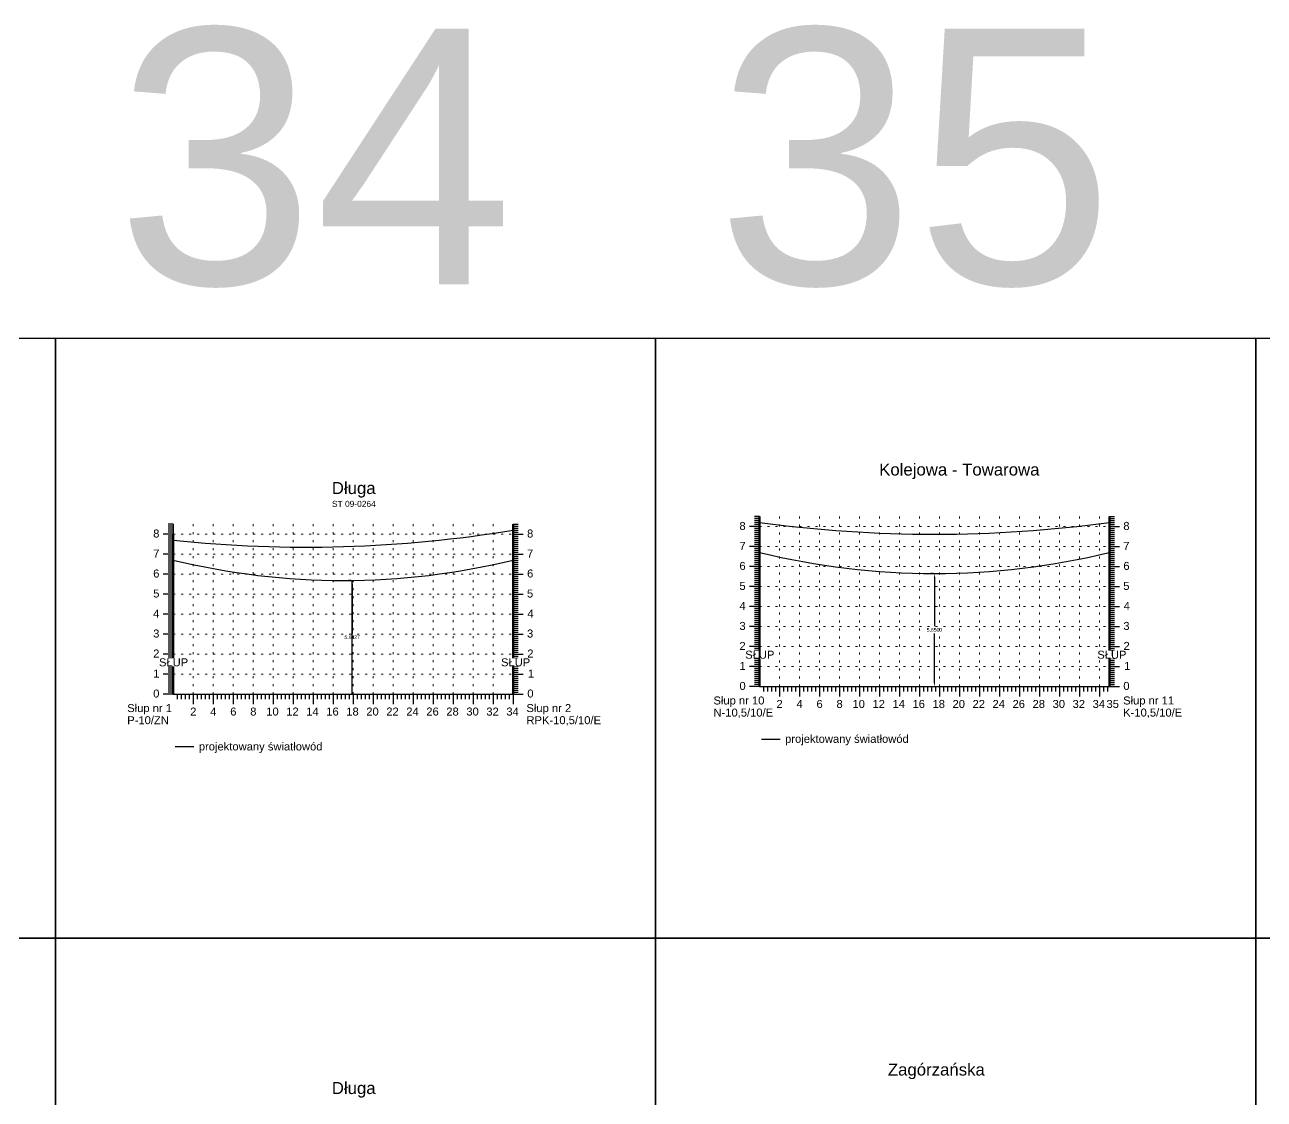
# Model space of a CAD drawing. Header units: metres. Extents: x -155 to 1812, y 681 to 886.
# Drawn here: x 683 to 745, y 822.5 to 876.2 of the extents above; entities that cross this region are included whole.
import ezdxf

# ---------------------------------------------------------------- set-up
doc = ezdxf.new("R2010")
doc.units = ezdxf.units.M
doc.header["$MEASUREMENT"] = 0
doc.linetypes.add('ACAD_ISO07W100', pattern=[3, 0, -3])
doc.layers.add('ramka', color=7, linetype='Continuous', plot=False)
doc.styles.get("Standard").update_dxf_attribs({"font": 'arial.ttf'})
doc.dimstyles.get("Standard").update_dxf_attribs({"dimtxt": 0.18, "dimasz": 0.18, "dimexe": 0.18, "dimexo": 0.0625, "dimgap": 0.09, "dimtad": 0, "dimtih": 1, "dimtoh": 1, "dimdec": 4, "dimzin": 0, "dimdsep": 46, "dimtxsty": 'Standard', "dimcen": 0.09, "dimadec": 0, "dimazin": 0, "dimtfac": 1, "dimtdec": 4, "dimtofl": 0, "dimtmove": 0, "dimatfit": 3, "dimfxl": 1, "dimtolj": 1, "dimtzin": 0, "dimarcsym": 0})

# ---------------------------------------------------------------- blocks, each defined once
blk = doc.blocks.new('*D206')
at = {"color": 0, "lineweight": -2}
for p, q in [((728.417, 848.751), (728.299, 848.751)), ((728.479, 848.571), (728.479, 846.108)), ((728.479, 843.281), (728.479, 845.744)), ((722.392, 843.101), (728.659, 843.101))]:
    blk.add_line(p, q, dxfattribs=at)
at = {"color": 0}
for points in [[(728.509, 848.571), (728.449, 848.571), (728.479, 848.751)], [(728.449, 843.281), (728.509, 843.281), (728.479, 843.101)]]:
    blk.add_solid(points, dxfattribs=at)
at = {"layer": 'Defpoints', "color": 0}
for p in [(728.479, 848.751), (722.329, 843.101), (728.479, 843.101)]:
    blk.add_point(p, dxfattribs=at)
at = {"color": 0, "lineweight": 25, "insert": (728.479, 845.926), "char_height": 0.18, "attachment_point": 5}
blk.add_mtext('\\A1;5.6500', dxfattribs=at)
blk = doc.blocks.new('*D277')
at = {"color": 0, "lineweight": -2}
for p, q in [((699.314, 848.404), (699.196, 848.404)), ((699.376, 848.224), (699.376, 845.744)), ((699.376, 842.901), (699.376, 845.381)), ((693.091, 842.721), (699.556, 842.721))]:
    blk.add_line(p, q, dxfattribs=at)
at = {"color": 0}
for points in [[(699.406, 848.224), (699.346, 848.224), (699.376, 848.404)], [(699.346, 842.901), (699.406, 842.901), (699.376, 842.721)]]:
    blk.add_solid(points, dxfattribs=at)
at = {"layer": 'Defpoints', "color": 0}
for p in [(699.376, 848.404), (693.029, 842.721), (699.376, 842.721)]:
    blk.add_point(p, dxfattribs=at)
at = {"color": 0, "lineweight": 25, "insert": (699.376, 845.563), "char_height": 0.18, "attachment_point": 5}
blk.add_mtext('\\A1;5.6827', dxfattribs=at)

msp = doc.modelspace()

# ---------------------------------------------------------------- linework, layer by layer
for p, q in [((690.42872, 851.22119), (690.17872, 851.22119)), ((690.42872, 851.22119), (690.42872, 842.72119)), ((707.42872, 851.22119), (707.42872, 842.72119)), ((707.42872, 851.22119), (707.67872, 851.22119)), ((719.72914, 851.6012), (719.47914, 851.6012)), ((719.72914, 851.5012), (719.47914, 851.5012)), ((719.72914, 851.4012), (719.47914, 851.4012)), ((719.72914, 851.3012), (719.47914, 851.3012)), ((719.72914, 851.2012), (719.47914, 851.2012)), ((719.72914, 851.6012), (719.72914, 843.1012)), ((737.22914, 851.6012), (737.22914, 843.1012)), ((737.22914, 851.6012), (737.47914, 851.6012)), ((737.22914, 851.5012), (737.47914, 851.5012)), ((737.22914, 851.4012), (737.47914, 851.4012)), ((737.22914, 851.3012), (737.47914, 851.3012)), ((737.22914, 851.2012), (737.47914, 851.2012)), ((690.42872, 850.72119), (689.92872, 850.72119)), ((690.42872, 850.72119), (689.92872, 850.72119)), ((690.42872, 851.12119), (690.17872, 851.12119)), ((690.42872, 851.02119), (690.17872, 851.02119)), ((690.42872, 850.92119), (690.17872, 850.92119)), ((690.42872, 850.82119), (690.17872, 850.82119)), ((690.42872, 850.62119), (690.17872, 850.62119)), ((690.42872, 850.52119), (690.17872, 850.52119)), ((707.42872, 851.12119), (707.67872, 851.12119)), ((707.42872, 851.02119), (707.67872, 851.02119)), ((707.42872, 850.92119), (707.67872, 850.92119)), ((707.42872, 850.82119), (707.67872, 850.82119)), ((707.42872, 850.72119), (707.92872, 850.72119)), ((707.42872, 850.72119), (707.92872, 850.72119)), ((707.42872, 850.62119), (707.67872, 850.62119)), ((707.42872, 850.52119), (707.67872, 850.52119)), ((719.72914, 851.1012), (719.22914, 851.1012)), ((719.72914, 851.1012), (719.22914, 851.1012)), ((719.72914, 851.0012), (719.47914, 851.0012)), ((719.72914, 850.9012), (719.47914, 850.9012)), ((719.72914, 850.8012), (719.47914, 850.8012)), ((719.72914, 850.7012), (719.47914, 850.7012)), ((719.72914, 850.6012), (719.47914, 850.6012)), ((737.22914, 851.1012), (737.72914, 851.1012)), ((737.22914, 851.1012), (737.72914, 851.1012)), ((737.22914, 851.0012), (737.47914, 851.0012)), ((737.22914, 850.9012), (737.47914, 850.9012)), ((737.22914, 850.8012), (737.47914, 850.8012)), ((737.22914, 850.7012), (737.47914, 850.7012)), ((737.22914, 850.6012), (737.47914, 850.6012)), ((690.42872, 850.42119), (690.17872, 850.42119)), ((690.42872, 850.32119), (690.17872, 850.32119)), ((690.42872, 850.22119), (690.17872, 850.22119)), ((690.42872, 850.12119), (690.17872, 850.12119)), ((690.42872, 850.02119), (690.17872, 850.02119)), ((690.42872, 849.92119), (690.17872, 849.92119)), ((707.42872, 850.42119), (707.67872, 850.42119)), ((707.42872, 850.32119), (707.67872, 850.32119)), ((707.42872, 850.22119), (707.67872, 850.22119)), ((707.42872, 850.12119), (707.67872, 850.12119)), ((707.42872, 850.02119), (707.67872, 850.02119)), ((707.42872, 849.92119), (707.67872, 849.92119)), ((719.72914, 850.1012), (719.22914, 850.1012)), ((719.72914, 850.1012), (719.22914, 850.1012)), ((719.72914, 850.5012), (719.47914, 850.5012)), ((719.72914, 850.4012), (719.47914, 850.4012)), ((719.72914, 850.3012), (719.47914, 850.3012)), ((719.72914, 850.2012), (719.47914, 850.2012)), ((719.72914, 850.0012), (719.47914, 850.0012)), ((719.72914, 849.9012), (719.47914, 849.9012)), ((737.22914, 850.5012), (737.47914, 850.5012)), ((737.22914, 850.4012), (737.47914, 850.4012)), ((737.22914, 850.3012), (737.47914, 850.3012)), ((737.22914, 850.2012), (737.47914, 850.2012)), ((737.22914, 850.1012), (737.72914, 850.1012)), ((737.22914, 850.1012), (737.72914, 850.1012)), ((737.22914, 850.0012), (737.47914, 850.0012)), ((737.22914, 849.9012), (737.47914, 849.9012)), ((690.42872, 849.72119), (689.92872, 849.72119)), ((690.42872, 849.72119), (689.92872, 849.72119)), ((690.42872, 849.82119), (690.17872, 849.82119)), ((690.42872, 849.62119), (690.17872, 849.62119)), ((690.42872, 849.52119), (690.17872, 849.52119)), ((690.42872, 849.42119), (690.17872, 849.42119)), ((690.42872, 849.32119), (690.17872, 849.32119)), ((707.42872, 849.82119), (707.67872, 849.82119)), ((707.42872, 849.72119), (707.92872, 849.72119)), ((707.42872, 849.72119), (707.92872, 849.72119)), ((707.42872, 849.62119), (707.67872, 849.62119)), ((707.42872, 849.52119), (707.67872, 849.52119)), ((707.42872, 849.42119), (707.67872, 849.42119)), ((707.42872, 849.32119), (707.67872, 849.32119)), ((719.72914, 849.8012), (719.47914, 849.8012)), ((719.72914, 849.7012), (719.47914, 849.7012)), ((719.72914, 849.6012), (719.47914, 849.6012)), ((719.72914, 849.5012), (719.47914, 849.5012)), ((719.72914, 849.4012), (719.47914, 849.4012)), ((719.72914, 849.3012), (719.47914, 849.3012)), ((737.22914, 849.8012), (737.47914, 849.8012)), ((737.22914, 849.7012), (737.47914, 849.7012)), ((737.22914, 849.6012), (737.47914, 849.6012)), ((737.22914, 849.5012), (737.47914, 849.5012)), ((737.22914, 849.4012), (737.47914, 849.4012)), ((737.22914, 849.3012), (737.47914, 849.3012)), ((690.42872, 848.72119), (689.92872, 848.72119)), ((690.42872, 848.72119), (689.92872, 848.72119)), ((690.42872, 849.22119), (690.17872, 849.22119)), ((690.42872, 849.12119), (690.17872, 849.12119)), ((690.42872, 849.02119), (690.17872, 849.02119)), ((690.42872, 848.92119), (690.17872, 848.92119)), ((690.42872, 848.82119), (690.17872, 848.82119)), ((707.42872, 849.22119), (707.67872, 849.22119)), ((707.42872, 849.12119), (707.67872, 849.12119)), ((707.42872, 849.02119), (707.67872, 849.02119)), ((707.42872, 848.92119), (707.67872, 848.92119)), ((707.42872, 848.82119), (707.67872, 848.82119)), ((707.42872, 848.72119), (707.92872, 848.72119)), ((707.42872, 848.72119), (707.92872, 848.72119)), ((719.72914, 849.1012), (719.22914, 849.1012)), ((719.72914, 849.1012), (719.22914, 849.1012)), ((719.72914, 849.2012), (719.47914, 849.2012)), ((719.72914, 849.0012), (719.47914, 849.0012)), ((719.72914, 848.9012), (719.47914, 848.9012)), ((719.72914, 848.8012), (719.47914, 848.8012)), ((719.72914, 848.7012), (719.47914, 848.7012)), ((737.22914, 849.2012), (737.47914, 849.2012)), ((737.22914, 849.1012), (737.72914, 849.1012)), ((737.22914, 849.1012), (737.72914, 849.1012)), ((737.22914, 849.0012), (737.47914, 849.0012)), ((737.22914, 848.9012), (737.47914, 848.9012)), ((737.22914, 848.8012), (737.47914, 848.8012)), ((737.22914, 848.7012), (737.47914, 848.7012)), ((690.42872, 848.62119), (690.17872, 848.62119)), ((690.42872, 848.52119), (690.17872, 848.52119)), ((690.42872, 848.42119), (690.17872, 848.42119)), ((690.42872, 848.32119), (690.17872, 848.32119)), ((690.42872, 848.22119), (690.17872, 848.22119)), ((690.42872, 848.12119), (690.17872, 848.12119)), ((707.42872, 848.62119), (707.67872, 848.62119)), ((707.42872, 848.52119), (707.67872, 848.52119)), ((707.42872, 848.42119), (707.67872, 848.42119)), ((707.42872, 848.32119), (707.67872, 848.32119)), ((707.42872, 848.22119), (707.67872, 848.22119)), ((707.42872, 848.12119), (707.67872, 848.12119)), ((719.72914, 848.1012), (719.22914, 848.1012)), ((719.72914, 848.1012), (719.22914, 848.1012)), ((719.72914, 848.6012), (719.47914, 848.6012)), ((719.72914, 848.5012), (719.47914, 848.5012)), ((719.72914, 848.4012), (719.47914, 848.4012)), ((719.72914, 848.3012), (719.47914, 848.3012)), ((719.72914, 848.2012), (719.47914, 848.2012)), ((737.22914, 848.6012), (737.47914, 848.6012)), ((737.22914, 848.5012), (737.47914, 848.5012)), ((737.22914, 848.4012), (737.47914, 848.4012)), ((737.22914, 848.3012), (737.47914, 848.3012)), ((737.22914, 848.2012), (737.47914, 848.2012)), ((737.22914, 848.1012), (737.72914, 848.1012)), ((737.22914, 848.1012), (737.72914, 848.1012)), ((690.42872, 847.72119), (689.92872, 847.72119)), ((690.42872, 847.72119), (689.92872, 847.72119)), ((690.42872, 848.02119), (690.17872, 848.02119)), ((690.42872, 847.92119), (690.17872, 847.92119)), ((690.42872, 847.82119), (690.17872, 847.82119)), ((690.42872, 847.62119), (690.17872, 847.62119)), ((690.42872, 847.52119), (690.17872, 847.52119)), ((690.42872, 847.42119), (690.17872, 847.42119)), ((707.42872, 848.02119), (707.67872, 848.02119)), ((707.42872, 847.92119), (707.67872, 847.92119)), ((707.42872, 847.82119), (707.67872, 847.82119)), ((707.42872, 847.72119), (707.92872, 847.72119)), ((707.42872, 847.72119), (707.92872, 847.72119)), ((707.42872, 847.62119), (707.67872, 847.62119)), ((707.42872, 847.52119), (707.67872, 847.52119)), ((707.42872, 847.42119), (707.67872, 847.42119)), ((719.72914, 848.0012), (719.47914, 848.0012)), ((719.72914, 847.9012), (719.47914, 847.9012)), ((719.72914, 847.8012), (719.47914, 847.8012)), ((719.72914, 847.7012), (719.47914, 847.7012)), ((719.72914, 847.6012), (719.47914, 847.6012)), ((719.72914, 847.5012), (719.47914, 847.5012)), ((737.22914, 848.0012), (737.47914, 848.0012)), ((737.22914, 847.9012), (737.47914, 847.9012)), ((737.22914, 847.8012), (737.47914, 847.8012)), ((737.22914, 847.7012), (737.47914, 847.7012)), ((737.22914, 847.6012), (737.47914, 847.6012)), ((737.22914, 847.5012), (737.47914, 847.5012)), ((690.42872, 847.32119), (690.17872, 847.32119)), ((690.42872, 847.22119), (690.17872, 847.22119)), ((690.42872, 847.12119), (690.17872, 847.12119)), ((690.42872, 847.02119), (690.17872, 847.02119)), ((690.42872, 846.92119), (690.17872, 846.92119)), ((690.42872, 846.82119), (690.17872, 846.82119)), ((707.42872, 847.32119), (707.67872, 847.32119)), ((707.42872, 847.22119), (707.67872, 847.22119)), ((707.42872, 847.12119), (707.67872, 847.12119)), ((707.42872, 847.02119), (707.67872, 847.02119)), ((707.42872, 846.92119), (707.67872, 846.92119)), ((707.42872, 846.82119), (707.67872, 846.82119)), ((719.72914, 847.1012), (719.22914, 847.1012)), ((719.72914, 847.1012), (719.22914, 847.1012)), ((719.72914, 847.4012), (719.47914, 847.4012)), ((719.72914, 847.3012), (719.47914, 847.3012)), ((719.72914, 847.2012), (719.47914, 847.2012)), ((719.72914, 847.0012), (719.47914, 847.0012)), ((719.72914, 846.9012), (719.47914, 846.9012)), ((719.72914, 846.8012), (719.47914, 846.8012)), ((737.22914, 847.4012), (737.47914, 847.4012)), ((737.22914, 847.3012), (737.47914, 847.3012)), ((737.22914, 847.2012), (737.47914, 847.2012)), ((737.22914, 847.1012), (737.72914, 847.1012)), ((737.22914, 847.1012), (737.72914, 847.1012)), ((737.22914, 847.0012), (737.47914, 847.0012)), ((737.22914, 846.9012), (737.47914, 846.9012)), ((737.22914, 846.8012), (737.47914, 846.8012)), ((690.42872, 846.72119), (689.92872, 846.72119)), ((690.42872, 846.72119), (689.92872, 846.72119)), ((690.42872, 846.62119), (690.17872, 846.62119)), ((690.42872, 846.52119), (690.17872, 846.52119)), ((690.42872, 846.42119), (690.17872, 846.42119)), ((690.42872, 846.32119), (690.17872, 846.32119)), ((690.42872, 846.22119), (690.17872, 846.22119)), ((707.42872, 846.72119), (707.92872, 846.72119)), ((707.42872, 846.72119), (707.92872, 846.72119)), ((707.42872, 846.62119), (707.67872, 846.62119)), ((707.42872, 846.52119), (707.67872, 846.52119)), ((707.42872, 846.42119), (707.67872, 846.42119)), ((707.42872, 846.32119), (707.67872, 846.32119)), ((707.42872, 846.22119), (707.67872, 846.22119)), ((719.72914, 846.7012), (719.47914, 846.7012)), ((719.72914, 846.6012), (719.47914, 846.6012)), ((719.72914, 846.5012), (719.47914, 846.5012)), ((719.72914, 846.4012), (719.47914, 846.4012)), ((719.72914, 846.3012), (719.47914, 846.3012)), ((719.72914, 846.2012), (719.47914, 846.2012)), ((737.22914, 846.7012), (737.47914, 846.7012)), ((737.22914, 846.6012), (737.47914, 846.6012)), ((737.22914, 846.5012), (737.47914, 846.5012)), ((737.22914, 846.4012), (737.47914, 846.4012)), ((737.22914, 846.3012), (737.47914, 846.3012)), ((737.22914, 846.2012), (737.47914, 846.2012)), ((690.42872, 845.72119), (689.92872, 845.72119)), ((690.42872, 845.72119), (689.92872, 845.72119)), ((690.42872, 846.12119), (690.17872, 846.12119)), ((690.42872, 846.02119), (690.17872, 846.02119)), ((690.42872, 845.92119), (690.17872, 845.92119)), ((690.42872, 845.82119), (690.17872, 845.82119)), ((690.42872, 845.62119), (690.17872, 845.62119)), ((707.42872, 846.12119), (707.67872, 846.12119)), ((707.42872, 846.02119), (707.67872, 846.02119)), ((707.42872, 845.92119), (707.67872, 845.92119)), ((707.42872, 845.82119), (707.67872, 845.82119)), ((707.42872, 845.72119), (707.92872, 845.72119)), ((707.42872, 845.72119), (707.92872, 845.72119)), ((707.42872, 845.62119), (707.67872, 845.62119)), ((719.72914, 846.1012), (719.22914, 846.1012)), ((719.72914, 846.1012), (719.22914, 846.1012)), ((719.72914, 846.0012), (719.47914, 846.0012)), ((719.72914, 845.9012), (719.47914, 845.9012)), ((719.72914, 845.8012), (719.47914, 845.8012)), ((719.72914, 845.7012), (719.47914, 845.7012)), ((719.72914, 845.6012), (719.47914, 845.6012)), ((737.22914, 846.1012), (737.72914, 846.1012)), ((737.22914, 846.1012), (737.72914, 846.1012)), ((737.22914, 846.0012), (737.47914, 846.0012)), ((737.22914, 845.9012), (737.47914, 845.9012)), ((737.22914, 845.8012), (737.47914, 845.8012)), ((737.22914, 845.7012), (737.47914, 845.7012)), ((737.22914, 845.6012), (737.47914, 845.6012)), ((690.42872, 845.52119), (690.17872, 845.52119)), ((690.42872, 845.42119), (690.17872, 845.42119)), ((690.42872, 845.32119), (690.17872, 845.32119)), ((690.42872, 845.22119), (690.17872, 845.22119)), ((690.42872, 845.12119), (690.17872, 845.12119)), ((690.42872, 845.02119), (690.17872, 845.02119)), ((707.42872, 845.52119), (707.67872, 845.52119)), ((707.42872, 845.42119), (707.67872, 845.42119)), ((707.42872, 845.32119), (707.67872, 845.32119)), ((707.42872, 845.22119), (707.67872, 845.22119)), ((707.42872, 845.12119), (707.67872, 845.12119)), ((707.42872, 845.02119), (707.67872, 845.02119)), ((719.72914, 845.1012), (719.22914, 845.1012)), ((719.72914, 845.1012), (719.22914, 845.1012)), ((719.72914, 845.5012), (719.47914, 845.5012)), ((719.72914, 845.4012), (719.47914, 845.4012)), ((719.72914, 845.3012), (719.47914, 845.3012)), ((719.72914, 845.2012), (719.47914, 845.2012)), ((719.72914, 845.0012), (719.47914, 845.0012)), ((737.22914, 845.5012), (737.47914, 845.5012)), ((737.22914, 845.4012), (737.47914, 845.4012)), ((737.22914, 845.3012), (737.47914, 845.3012)), ((737.22914, 845.2012), (737.47914, 845.2012)), ((737.22914, 845.1012), (737.72914, 845.1012)), ((737.22914, 845.1012), (737.72914, 845.1012)), ((737.22914, 845.0012), (737.47914, 845.0012)), ((690.42872, 844.72119), (689.92872, 844.72119)), ((690.42872, 844.72119), (689.92872, 844.72119)), ((690.42872, 844.92119), (690.17872, 844.92119)), ((690.42872, 844.82119), (690.17872, 844.82119)), ((690.42872, 844.62119), (690.17872, 844.62119)), ((690.42872, 844.52119), (690.17872, 844.52119)), ((690.42872, 844.42119), (690.17872, 844.42119)), ((690.42872, 844.32119), (690.17872, 844.32119)), ((707.42872, 844.92119), (707.67872, 844.92119)), ((707.42872, 844.82119), (707.67872, 844.82119)), ((707.42872, 844.72119), (707.92872, 844.72119)), ((707.42872, 844.72119), (707.92872, 844.72119)), ((707.42872, 844.62119), (707.67872, 844.62119)), ((707.42872, 844.52119), (707.67872, 844.52119)), ((707.42872, 844.42119), (707.67872, 844.42119)), ((707.42872, 844.32119), (707.67872, 844.32119)), ((719.72914, 844.9012), (719.47914, 844.9012)), ((719.72914, 844.8012), (719.47914, 844.8012)), ((719.72914, 844.7012), (719.47914, 844.7012)), ((719.72914, 844.6012), (719.47914, 844.6012)), ((719.72914, 844.5012), (719.47914, 844.5012)), ((719.72914, 844.4012), (719.47914, 844.4012)), ((737.22914, 844.9012), (737.47914, 844.9012)), ((737.22914, 844.8012), (737.47914, 844.8012)), ((737.22914, 844.7012), (737.47914, 844.7012)), ((737.22914, 844.6012), (737.47914, 844.6012)), ((737.22914, 844.5012), (737.47914, 844.5012)), ((737.22914, 844.4012), (737.47914, 844.4012)), ((690.42872, 843.72119), (689.92872, 843.72119)), ((690.42872, 843.72119), (689.92872, 843.72119)), ((690.42872, 844.22119), (690.17872, 844.22119)), ((690.42872, 844.12119), (690.17872, 844.12119)), ((690.42872, 844.02119), (690.17872, 844.02119)), ((690.42872, 843.92119), (690.17872, 843.92119)), ((690.42872, 843.82119), (690.17872, 843.82119)), ((707.42872, 844.22119), (707.67872, 844.22119)), ((707.42872, 844.12119), (707.67872, 844.12119)), ((707.42872, 844.02119), (707.67872, 844.02119)), ((707.42872, 843.92119), (707.67872, 843.92119)), ((707.42872, 843.82119), (707.67872, 843.82119)), ((707.42872, 843.72119), (707.92872, 843.72119)), ((707.42872, 843.72119), (707.92872, 843.72119)), ((719.72914, 844.1012), (719.22914, 844.1012)), ((719.72914, 844.1012), (719.22914, 844.1012)), ((719.72914, 844.3012), (719.47914, 844.3012)), ((719.72914, 844.2012), (719.47914, 844.2012)), ((719.72914, 844.0012), (719.47914, 844.0012)), ((719.72914, 843.9012), (719.47914, 843.9012)), ((719.72914, 843.8012), (719.47914, 843.8012)), ((719.72914, 843.7012), (719.47914, 843.7012)), ((737.22914, 844.3012), (737.47914, 844.3012)), ((737.22914, 844.2012), (737.47914, 844.2012)), ((737.22914, 844.1012), (737.72914, 844.1012)), ((737.22914, 844.1012), (737.72914, 844.1012)), ((737.22914, 844.0012), (737.47914, 844.0012)), ((737.22914, 843.9012), (737.47914, 843.9012)), ((737.22914, 843.8012), (737.47914, 843.8012)), ((737.22914, 843.7012), (737.47914, 843.7012)), ((690.42872, 843.62119), (690.17872, 843.62119)), ((690.42872, 843.52119), (690.17872, 843.52119)), ((690.42872, 843.42119), (690.17872, 843.42119)), ((690.42872, 843.32119), (690.17872, 843.32119)), ((690.42872, 843.22119), (690.17872, 843.22119)), ((690.42872, 843.12119), (690.17872, 843.12119)), ((707.42872, 843.62119), (707.67872, 843.62119)), ((707.42872, 843.52119), (707.67872, 843.52119)), ((707.42872, 843.42119), (707.67872, 843.42119)), ((707.42872, 843.32119), (707.67872, 843.32119)), ((707.42872, 843.22119), (707.67872, 843.22119)), ((707.42872, 843.12119), (707.67872, 843.12119)), ((719.72914, 843.1012), (719.22914, 843.1012)), ((719.72914, 843.6012), (719.47914, 843.6012)), ((719.72914, 843.5012), (719.47914, 843.5012)), ((719.72914, 843.4012), (719.47914, 843.4012)), ((719.72914, 843.3012), (719.47914, 843.3012)), ((719.72914, 843.2012), (719.47914, 843.2012)), ((719.72914, 843.1012), (719.47914, 843.1012)), ((719.72914, 843.1012), (737.72914, 843.1012)), ((719.92914, 843.1012), (719.92914, 842.8512)), ((720.12914, 843.1012), (720.12914, 842.8512)), ((720.32914, 843.1012), (720.32914, 842.8512)), ((720.52914, 843.1012), (720.52914, 842.8512)), ((720.72914, 843.1012), (720.72914, 842.6012)), ((720.92914, 843.1012), (720.92914, 842.8512)), ((721.12914, 843.1012), (721.12914, 842.8512)), ((721.32914, 843.1012), (721.32914, 842.8512)), ((721.52914, 843.1012), (721.52914, 842.8512)), ((721.72914, 843.1012), (721.72914, 842.6012)), ((721.92914, 843.1012), (721.92914, 842.8512)), ((722.12914, 843.1012), (722.12914, 842.8512)), ((722.32914, 843.1012), (722.32914, 842.8512)), ((722.52914, 843.1012), (722.52914, 842.8512)), ((722.72914, 843.1012), (722.72914, 842.6012)), ((722.92914, 843.1012), (722.92914, 842.8512)), ((723.12914, 843.1012), (723.12914, 842.8512)), ((723.32914, 843.1012), (723.32914, 842.8512)), ((723.52914, 843.1012), (723.52914, 842.8512)), ((723.72914, 843.1012), (723.72914, 842.6012)), ((723.92914, 843.1012), (723.92914, 842.8512)), ((724.12914, 843.1012), (724.12914, 842.8512)), ((724.32914, 843.1012), (724.32914, 842.8512)), ((724.52914, 843.1012), (724.52914, 842.8512)), ((724.72914, 843.1012), (724.72914, 842.6012)), ((724.92914, 843.1012), (724.92914, 842.8512)), ((725.12914, 843.1012), (725.12914, 842.8512)), ((725.32914, 843.1012), (725.32914, 842.8512)), ((725.52914, 843.1012), (725.52914, 842.8512)), ((725.72914, 843.1012), (725.72914, 842.6012)), ((725.92914, 843.1012), (725.92914, 842.8512)), ((726.12914, 843.1012), (726.12914, 842.8512)), ((726.32914, 843.1012), (726.32914, 842.8512)), ((726.52914, 843.1012), (726.52914, 842.8512)), ((726.72914, 843.1012), (726.72914, 842.6012)), ((726.92914, 843.1012), (726.92914, 842.8512)), ((727.12914, 843.1012), (727.12914, 842.8512)), ((727.32914, 843.1012), (727.32914, 842.8512)), ((727.52914, 843.1012), (727.52914, 842.8512)), ((727.72914, 843.1012), (727.72914, 842.6012)), ((727.92914, 843.1012), (727.92914, 842.8512)), ((728.12914, 843.1012), (728.12914, 842.8512)), ((728.32914, 843.1012), (728.32914, 842.8512)), ((728.52914, 843.1012), (728.52914, 842.8512)), ((728.72914, 843.1012), (728.72914, 842.6012)), ((728.92914, 843.1012), (728.92914, 842.8512)), ((729.12914, 843.1012), (729.12914, 842.8512)), ((729.32914, 843.1012), (729.32914, 842.8512)), ((729.52914, 843.1012), (729.52914, 842.8512)), ((729.72914, 843.1012), (729.72914, 842.6012)), ((729.92914, 843.1012), (729.92914, 842.8512)), ((730.12914, 843.1012), (730.12914, 842.8512)), ((730.32914, 843.1012), (730.32914, 842.8512)), ((730.52914, 843.1012), (730.52914, 842.8512)), ((730.72914, 843.1012), (730.72914, 842.6012)), ((730.92914, 843.1012), (730.92914, 842.8512)), ((731.12914, 843.1012), (731.12914, 842.8512)), ((731.32914, 843.1012), (731.32914, 842.8512)), ((731.52914, 843.1012), (731.52914, 842.8512)), ((731.72914, 843.1012), (731.72914, 842.6012)), ((731.92914, 843.1012), (731.92914, 842.8512)), ((732.12914, 843.1012), (732.12914, 842.8512)), ((732.32914, 843.1012), (732.32914, 842.8512)), ((732.52914, 843.1012), (732.52914, 842.8512)), ((732.72914, 843.1012), (732.72914, 842.6012)), ((732.92914, 843.1012), (732.92914, 842.8512)), ((733.12914, 843.1012), (733.12914, 842.8512)), ((733.32914, 843.1012), (733.32914, 842.8512)), ((733.52914, 843.1012), (733.52914, 842.8512)), ((733.72914, 843.1012), (733.72914, 842.6012)), ((733.92914, 843.1012), (733.92914, 842.8512)), ((734.12914, 843.1012), (734.12914, 842.8512)), ((734.32914, 843.1012), (734.32914, 842.8512)), ((734.52914, 843.1012), (734.52914, 842.8512)), ((734.72914, 843.1012), (734.72914, 842.6012)), ((734.92914, 843.1012), (734.92914, 842.8512)), ((735.12914, 843.1012), (735.12914, 842.8512)), ((735.32914, 843.1012), (735.32914, 842.8512)), ((735.52914, 843.1012), (735.52914, 842.8512)), ((735.72914, 843.1012), (735.72914, 842.6012)), ((735.92914, 843.1012), (735.92914, 842.8512)), ((736.12914, 843.1012), (736.12914, 842.8512)), ((736.32914, 843.1012), (736.32914, 842.8512)), ((736.52914, 843.1012), (736.52914, 842.8512)), ((736.72914, 843.1012), (736.72914, 842.6012)), ((736.92914, 843.1012), (736.92914, 842.8512)), ((737.12914, 843.1012), (737.12914, 842.8512)), ((737.22914, 843.6012), (737.47914, 843.6012)), ((737.22914, 843.5012), (737.47914, 843.5012)), ((737.22914, 843.4012), (737.47914, 843.4012)), ((737.22914, 843.3012), (737.47914, 843.3012)), ((737.22914, 843.2012), (737.47914, 843.2012)), ((737.22914, 843.1012), (737.72914, 843.1012)), ((737.22914, 843.1012), (737.47914, 843.1012)), ((690.42872, 842.72119), (689.92872, 842.72119)), ((690.42872, 843.02119), (690.17872, 843.02119)), ((690.42872, 842.92119), (690.17872, 842.92119)), ((690.42872, 842.82119), (690.17872, 842.82119)), ((690.42872, 842.72119), (690.17872, 842.72119)), ((690.42872, 842.72119), (707.42872, 842.72119)), ((690.62872, 842.72119), (690.62872, 842.47119)), ((690.82872, 842.72119), (690.82872, 842.47119)), ((691.02872, 842.72119), (691.02872, 842.47119)), ((691.22872, 842.72119), (691.22872, 842.47119)), ((691.42872, 842.72119), (691.42872, 842.22119)), ((691.62872, 842.72119), (691.62872, 842.47119)), ((691.82872, 842.72119), (691.82872, 842.47119)), ((692.02872, 842.72119), (692.02872, 842.47119)), ((692.22872, 842.72119), (692.22872, 842.47119)), ((692.42872, 842.72119), (692.42872, 842.22119)), ((692.62872, 842.72119), (692.62872, 842.47119)), ((692.82872, 842.72119), (692.82872, 842.47119)), ((693.02872, 842.72119), (693.02872, 842.47119)), ((693.22872, 842.72119), (693.22872, 842.47119)), ((693.42872, 842.72119), (693.42872, 842.22119)), ((693.62872, 842.72119), (693.62872, 842.47119)), ((693.82872, 842.72119), (693.82872, 842.47119)), ((694.02872, 842.72119), (694.02872, 842.47119)), ((694.22872, 842.72119), (694.22872, 842.47119)), ((694.42872, 842.72119), (694.42872, 842.22119)), ((694.62872, 842.72119), (694.62872, 842.47119)), ((694.82872, 842.72119), (694.82872, 842.47119)), ((695.02872, 842.72119), (695.02872, 842.47119)), ((695.22872, 842.72119), (695.22872, 842.47119)), ((695.42872, 842.72119), (695.42872, 842.22119)), ((695.62872, 842.72119), (695.62872, 842.47119)), ((695.82872, 842.72119), (695.82872, 842.47119)), ((696.02872, 842.72119), (696.02872, 842.47119)), ((696.22872, 842.72119), (696.22872, 842.47119)), ((696.42872, 842.72119), (696.42872, 842.22119)), ((696.62872, 842.72119), (696.62872, 842.47119)), ((696.82872, 842.72119), (696.82872, 842.47119)), ((697.02872, 842.72119), (697.02872, 842.47119)), ((697.22872, 842.72119), (697.22872, 842.47119)), ((697.42872, 842.72119), (697.42872, 842.22119)), ((697.62872, 842.72119), (697.62872, 842.47119)), ((697.82872, 842.72119), (697.82872, 842.47119)), ((698.02872, 842.72119), (698.02872, 842.47119)), ((698.22872, 842.72119), (698.22872, 842.47119)), ((698.42872, 842.72119), (698.42872, 842.22119)), ((698.62872, 842.72119), (698.62872, 842.47119)), ((698.82872, 842.72119), (698.82872, 842.47119)), ((699.02872, 842.72119), (699.02872, 842.47119)), ((699.22872, 842.72119), (699.22872, 842.47119)), ((699.42872, 842.72119), (699.42872, 842.22119)), ((699.62872, 842.72119), (699.62872, 842.47119)), ((699.82872, 842.72119), (699.82872, 842.47119)), ((700.02872, 842.72119), (700.02872, 842.47119)), ((700.22872, 842.72119), (700.22872, 842.47119)), ((700.42872, 842.72119), (700.42872, 842.22119)), ((700.62872, 842.72119), (700.62872, 842.47119)), ((700.82872, 842.72119), (700.82872, 842.47119)), ((701.02872, 842.72119), (701.02872, 842.47119)), ((701.22872, 842.72119), (701.22872, 842.47119)), ((701.42872, 842.72119), (701.42872, 842.22119)), ((701.62872, 842.72119), (701.62872, 842.47119)), ((701.82872, 842.72119), (701.82872, 842.47119)), ((702.02872, 842.72119), (702.02872, 842.47119)), ((702.22872, 842.72119), (702.22872, 842.47119)), ((702.42872, 842.72119), (702.42872, 842.22119)), ((702.62872, 842.72119), (702.62872, 842.47119)), ((702.82872, 842.72119), (702.82872, 842.47119)), ((703.02872, 842.72119), (703.02872, 842.47119)), ((703.22872, 842.72119), (703.22872, 842.47119)), ((703.42872, 842.72119), (703.42872, 842.22119)), ((703.62872, 842.72119), (703.62872, 842.47119)), ((703.82872, 842.72119), (703.82872, 842.47119)), ((704.02872, 842.72119), (704.02872, 842.47119)), ((704.22872, 842.72119), (704.22872, 842.47119)), ((704.42872, 842.72119), (704.42872, 842.22119)), ((704.62872, 842.72119), (704.62872, 842.47119)), ((704.82872, 842.72119), (704.82872, 842.47119)), ((705.02872, 842.72119), (705.02872, 842.47119)), ((705.22872, 842.72119), (705.22872, 842.47119)), ((705.42872, 842.72119), (705.42872, 842.22119)), ((705.62872, 842.72119), (705.62872, 842.47119)), ((705.82872, 842.72119), (705.82872, 842.47119)), ((706.02872, 842.72119), (706.02872, 842.47119)), ((706.22872, 842.72119), (706.22872, 842.47119)), ((706.42872, 842.72119), (706.42872, 842.22119)), ((706.62872, 842.72119), (706.62872, 842.47119)), ((706.82872, 842.72119), (706.82872, 842.47119)), ((707.02872, 842.72119), (707.02872, 842.47119)), ((707.22872, 842.72119), (707.22872, 842.47119)), ((707.42872, 843.02119), (707.67872, 843.02119)), ((707.42872, 842.92119), (707.67872, 842.92119)), ((707.42872, 842.82119), (707.67872, 842.82119)), ((707.42872, 842.72119), (707.42872, 842.22119)), ((707.42872, 842.72119), (707.92872, 842.72119)), ((707.42872, 842.72119), (707.67872, 842.72119))]:
    msp.add_line(p, q)
at = {"linetype": 'ACAD_ISO07W100', "lineweight": 15, "ltscale": 0.1}
for p, q in [((691.42872, 842.72119), (691.42872, 851.22119)), ((692.42872, 842.72119), (692.42872, 851.22119)), ((693.42872, 842.72119), (693.42872, 851.22119)), ((694.42872, 842.72119), (694.42872, 851.22119)), ((695.42872, 842.72119), (695.42872, 851.22119)), ((696.42872, 842.72119), (696.42872, 851.22119)), ((697.42872, 842.72119), (697.42872, 851.22119)), ((698.42872, 842.72119), (698.42872, 851.22119)), ((699.42872, 842.72119), (699.42872, 851.22119)), ((700.42872, 842.72119), (700.42872, 851.22119)), ((701.42872, 842.72119), (701.42872, 851.22119)), ((702.42872, 842.72119), (702.42872, 851.22119)), ((703.42872, 842.72119), (703.42872, 851.22119)), ((704.42872, 842.72119), (704.42872, 851.22119)), ((705.42872, 842.72119), (705.42872, 851.22119)), ((706.42872, 842.72119), (706.42872, 851.22119)), ((707.42872, 842.72119), (707.42872, 851.22119)), ((707.42872, 842.72119), (707.42872, 851.22119)), ((707.42872, 842.72119), (707.42872, 851.22119)), ((720.72914, 843.1012), (720.72914, 851.6012)), ((721.72914, 843.1012), (721.72914, 851.6012)), ((722.72914, 843.1012), (722.72914, 851.6012)), ((723.72914, 843.1012), (723.72914, 851.6012)), ((724.72914, 843.1012), (724.72914, 851.6012)), ((725.72914, 843.1012), (725.72914, 851.6012)), ((726.72914, 843.1012), (726.72914, 851.6012)), ((727.72914, 843.1012), (727.72914, 851.6012)), ((728.72914, 843.1012), (728.72914, 851.6012)), ((729.72914, 843.1012), (729.72914, 851.6012)), ((730.72914, 843.1012), (730.72914, 851.6012)), ((731.72914, 843.1012), (731.72914, 851.6012)), ((732.72914, 843.1012), (732.72914, 851.6012)), ((733.72914, 843.1012), (733.72914, 851.6012)), ((734.72914, 843.1012), (734.72914, 851.6012)), ((735.72914, 843.1012), (735.72914, 851.6012)), ((736.72914, 843.1012), (736.72914, 851.6012)), ((737.22914, 843.1012), (737.22914, 851.6012)), ((737.22914, 843.1012), (737.22914, 851.6012)), ((690.42872, 850.72119), (707.42872, 850.72119)), ((719.72914, 851.1012), (737.72914, 851.1012)), ((719.72914, 850.1012), (737.72914, 850.1012)), ((690.42872, 849.72119), (707.42872, 849.72119)), ((690.42872, 848.72119), (707.42872, 848.72119)), ((719.72914, 849.1012), (737.72914, 849.1012)), ((719.72914, 848.1012), (737.72914, 848.1012)), ((690.42872, 847.72119), (707.42872, 847.72119)), ((719.72914, 847.1012), (737.72914, 847.1012)), ((690.42872, 846.72119), (707.42872, 846.72119)), ((690.42872, 845.72119), (707.42872, 845.72119)), ((719.72914, 846.1012), (737.72914, 846.1012)), ((719.72914, 845.1012), (737.72914, 845.1012)), ((690.42872, 844.72119), (707.42872, 844.72119)), ((690.42872, 843.72119), (707.42872, 843.72119)), ((719.72914, 844.1012), (737.72914, 844.1012))]:
    msp.add_line(p, q, dxfattribs=at)
at = {"lineweight": 100}
for p, q in [((707.42872, 851.22119), (707.42872, 842.72119)), ((719.72914, 851.6012), (719.72914, 843.1012)), ((737.22914, 851.6012), (737.22914, 843.1012)), ((690.42872, 850.72119), (690.42872, 842.72119))]:
    msp.add_line(p, q, dxfattribs=at)
at = {"color": 3, "lineweight": 25}
for p, q in [((690.53427, 840.09098), (691.46486, 840.09098)), ((719.83469, 840.47098), (720.76528, 840.47098))]:
    msp.add_line(p, q, dxfattribs=at)
at = {"lineweight": 25}
for points in [[(654.54271, 860.52182), (684.54271, 860.52182), (684.54271, 830.52182), (654.54271, 830.52182), (654.54271, 860.52182)], [(684.54271, 860.52182), (714.54271, 860.52182), (714.54271, 830.52182), (684.54271, 830.52182), (684.54271, 860.52182)], [(684.54271, 860.52182), (714.54271, 860.52182), (714.54271, 830.52182), (684.54271, 830.52182), (684.54271, 860.52182)], [(714.54271, 860.52182), (744.54271, 860.52182), (744.54271, 830.52182), (714.54271, 830.52182), (714.54271, 860.52182)], [(744.54271, 860.52182), (774.54271, 860.52182), (774.54271, 830.52182), (744.54271, 830.52182), (744.54271, 860.52182)], [(699.37611, 842.72119), (699.37611, 848.40386), (699.37611, 848.40386)], [(736.72914, 843.1012), (737.72914, 843.1012)], [(654.54271, 830.52182), (684.54271, 830.52182), (684.54271, 800.52182), (654.54271, 800.52182), (654.54271, 830.52182)], [(684.54271, 830.52182), (714.54271, 830.52182), (714.54271, 800.52182), (684.54271, 800.52182), (684.54271, 830.52182)], [(684.54271, 830.52182), (714.54271, 830.52182), (714.54271, 800.52182), (684.54271, 800.52182), (684.54271, 830.52182)], [(714.54271, 830.52182), (744.54271, 830.52182), (744.54271, 800.52182), (714.54271, 800.52182), (714.54271, 830.52182)], [(744.54271, 830.52182), (774.54271, 830.52182), (774.54271, 800.52182), (744.54271, 800.52182), (744.54271, 830.52182)]]:
    msp.add_lwpolyline(points, dxfattribs=at)
at = {"lineweight": 30}
for centre, radius, start, end in [((728.47914, 915.88968), 65.17847, 262.2849332, 277.7150668), ((697.10377, 912.71956), 62.65495, 263.8842931, 279.4850756)]:
    msp.add_arc(centre, radius, start, end, dxfattribs=at)
at = {"color": 3, "lineweight": 30}
for centre, radius, start, end in [((698.92872, 884.32366), 35.92259, 256.3128692, 283.6871308), ((728.47914, 885.73454), 36.98333, 256.3144532, 283.6855468)]:
    msp.add_arc(centre, radius, start, end, dxfattribs=at)
at = {"layer": 'ramka'}
for p, q in [((719.72914, 843.1012), (728.47914, 843.1012)), ((719.72914, 843.1012), (728.47914, 843.1012)), ((719.72914, 843.1012), (728.47914, 843.1012)), ((719.72914, 843.1012), (728.47914, 843.1012)), ((727.72914, 843.1012), (728.72914, 843.1012)), ((728.47914, 843.1012), (737.22914, 843.1012))]:
    msp.add_line(p, q, dxfattribs=at)

# ---------------------------------------------------------------- texts
at = {"lineweight": 25}
for s, p in [('34', (687.58131, 863.21103)), ('35', (717.58131, 863.21103))]:
    msp.add_text(s, height=12.782133, dxfattribs=at).set_placement(p)
for s, height, p in [('Długa', 0.6, (698.35895, 852.72147)), ('ST 09-0264 ', 0.3, (698.36666, 852.07978)), ('8', 0.4, (718.73188, 850.92711)), ('8', 0.4, (737.91753, 850.92711)), ('8', 0.4, (689.43146, 850.5471)), ('8', 0.4, (708.11711, 850.5471)), ('7', 0.4, (689.43146, 849.5471)), ('7', 0.4, (708.11411, 849.5471)), ('7', 0.4, (718.73188, 849.92711)), ('7', 0.4, (737.91453, 849.92711)), ('6', 0.4, (718.73188, 848.92711)), ('6', 0.4, (737.92026, 848.92711)), ('6', 0.4, (689.43146, 848.5471)), ('6', 0.4, (708.11984, 848.5471)), ('5', 0.4, (718.73188, 847.92711)), ('5', 0.4, (737.9148, 847.92711)), ('5', 0.4, (689.43146, 847.5471)), ('5', 0.4, (708.11438, 847.5471)), ('4', 0.4, (689.43146, 846.5471)), ('4', 0.4, (708.13512, 846.5471)), ('4', 0.4, (718.73188, 846.92711)), ('4', 0.4, (737.93554, 846.92711)), ('3', 0.4, (718.73188, 845.92711)), ('3', 0.4, (737.91753, 845.92711)), ('3', 0.4, (689.43146, 845.5471)), ('3', 0.4, (708.11711, 845.5471)), ('2', 0.4, (689.43146, 844.5471)), ('2', 0.4, (708.1283, 844.5471)), ('2', 0.4, (718.73188, 844.92711)), ('2', 0.4, (737.92872, 844.92711)), ('1', 0.4, (718.73188, 843.92711)), ('1', 0.4, (737.95737, 843.92711)), ('1', 0.4, (689.43146, 843.5471)), ('1', 0.4, (708.15695, 843.5471)), ('0', 0.4, (718.73188, 842.92711)), ('0', 0.4, (737.91917, 842.92711)), ('0', 0.4, (689.43146, 842.5471)), ('0', 0.4, (708.13102, 842.5471)), ('Słup nr 10', 0.4, (717.43389, 842.19929)), ('Słup nr 11', 0.4, (737.90954, 842.19929)), ('Słup nr 1', 0.4, (688.13347, 841.81928)), ('2', 0.4, (691.28191, 841.64552)), ('4', 0.4, (692.28191, 841.64552)), ('6', 0.4, (693.28191, 841.64552)), ('8', 0.4, (694.28191, 841.64552)), ('10', 0.4, (695.08191, 841.64552)), ('12', 0.4, (696.08191, 841.64552)), ('14', 0.4, (697.08191, 841.64552)), ('16', 0.4, (698.08191, 841.64552)), ('18', 0.4, (699.08191, 841.64552)), ('20', 0.4, (700.08191, 841.64552)), ('22', 0.4, (701.08191, 841.64552)), ('24', 0.4, (702.08191, 841.64552)), ('26', 0.4, (703.08191, 841.64552)), ('28', 0.4, (704.08191, 841.64552)), ('30', 0.4, (705.08191, 841.64552)), ('32', 0.4, (706.08191, 841.64552)), ('34', 0.4, (707.08191, 841.64552)), ('Słup nr 2', 0.4, (708.08667, 841.81928)), ('N-10,5/10/E', 0.4, (717.43389, 841.5944)), ('2', 0.4, (720.58233, 842.02553)), ('4', 0.4, (721.58233, 842.02553)), ('6', 0.4, (722.58233, 842.02553)), ('8', 0.4, (723.58233, 842.02553)), ('10', 0.4, (724.38233, 842.02553)), ('12', 0.4, (725.38233, 842.02553)), ('14', 0.4, (726.38233, 842.02553)), ('16', 0.4, (727.38233, 842.02553)), ('18', 0.4, (728.38233, 842.02553)), ('20', 0.4, (729.38233, 842.02553)), ('22', 0.4, (730.38233, 842.02553)), ('24', 0.4, (731.38233, 842.02553)), ('26', 0.4, (732.38233, 842.02553)), ('28', 0.4, (733.38233, 842.02553)), ('30', 0.4, (734.38233, 842.02553)), ('32', 0.4, (735.38233, 842.02553)), ('34', 0.4, (736.38233, 842.02553)), ('35', 0.4, (737.0782, 842.02553)), ('K-10,5/10/E', 0.4, (737.90954, 841.5944)), ('P-10/ZN', 0.4, (688.13347, 841.21439)), ('RPK-10,5/10/E', 0.4, (708.08667, 841.21439)), ('projektowany światłowód', 0.4, (721.01404, 840.28122)), ('projektowany światłowód', 0.4, (691.71362, 839.90121)), ('Długa', 0.6, (698.35895, 822.72147))]:
    msp.add_text(s, height=height).set_placement(p)
at = {"lineweight": 25, "char_height": 0.6, "width": 10.8861814, "attachment_point": 5}
for s, insert in [('Kolejowa - Towarowa', (729.72181, 853.8556)), ('Zagórzańska', (728.57184, 823.8556))]:
    msp.add_mtext(s, dxfattribs=dict(at, insert=insert))

# ---------------------------------------------------------------- dimensions: what is measured, and where the dimension line sits
at = {"lineweight": 25}
for base, p1, p2, picture, middle in [((728.47914, 843.1012), (728.47914, 848.7512), (722.32914, 843.1012), '*D206', (728.47914, 845.9262)), ((699.37611, 842.72119), (699.37611, 848.40386), (693.02872, 842.72119), '*D277', (699.37611, 845.56253))]:
    dim = msp.add_linear_dim(base=base, p1=p1, p2=p2, angle=90, dimstyle='Standard', dxfattribs=at)
    dim.commit()
    dim.dimension.update_dxf_attribs({"geometry": picture, "text_midpoint": middle})

# ---------------------------------------------------------------- next in the draw order: texts
at = {"lineweight": 18, "char_height": 0.4, "attachment_point": 1, "bg_fill": 3, "box_fill_scale": 1, "bg_fill_color": 256, "bg_fill_transparency": 0}
for insert in [(689.72062, 844.5074), (706.8155, 844.5074), (719.02104, 844.88741), (736.61592, 844.88741)]:
    msp.add_mtext_dynamic_manual_height_columns('SŁUP', width=1.5368437, gutter_width=2, heights=[-0.41364], dxfattribs=dict(at, insert=insert))

# ---------------------------------------------------------------- next in the draw order: linework, layer by layer
at = {"layer": 'ramka'}
msp.add_line((719.72914, 843.1012), (719.72914, 850.7112), dxfattribs=at)

doc.saveas('drawing.dxf')
